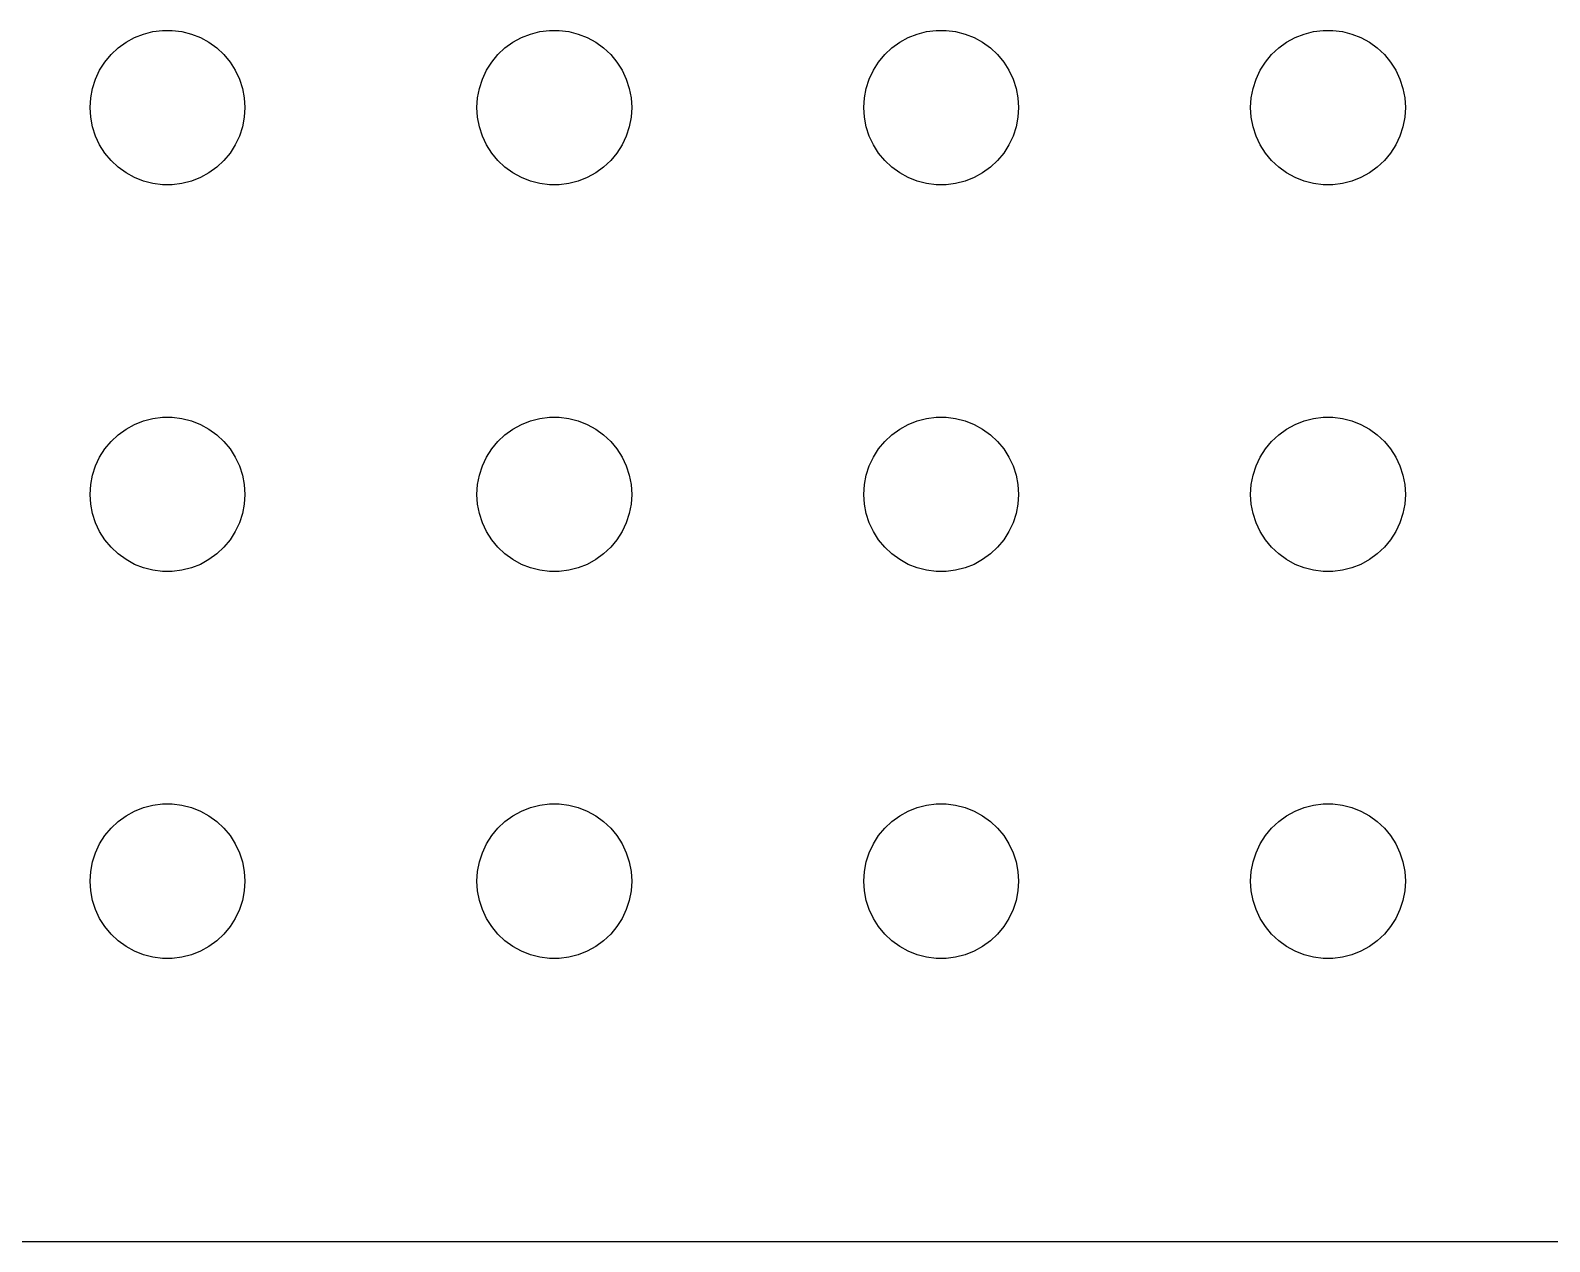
# Model space of a CAD drawing. Header units: metres. Extents: x -120 to 120, y -119 to 119.
# Drawn here: x -62.66 to -33.2, y -119.49 to -96 of the extents above; entities that cross this region are included whole.
import ezdxf

# ---------------------------------------------------------------- set-up
doc = ezdxf.new("R2010")
doc.units = ezdxf.units.M

msp = doc.modelspace()

# ---------------------------------------------------------------- linework, layer by layer
for p, q in [((-60.2811, -96.0266), (-60.0942, -96.003)), ((-60.0942, -96.003), (-59.9058, -96.003)), ((-59.9058, -96.003), (-59.7189, -96.0266)), ((-52.7811, -96.0266), (-52.5942, -96.003)), ((-52.5942, -96.003), (-52.4058, -96.003)), ((-52.4058, -96.003), (-52.2189, -96.0266)), ((-45.2811, -96.0266), (-45.0942, -96.003)), ((-45.0942, -96.003), (-44.9058, -96.003)), ((-44.9058, -96.003), (-44.7189, -96.0266)), ((-37.7811, -96.0266), (-37.5942, -96.003)), ((-37.5942, -96.003), (-37.4058, -96.003)), ((-37.4058, -96.003), (-37.2189, -96.0266)), ((-60.9561, -96.3442), (-60.8037, -96.2335)), ((-60.8037, -96.2335), (-60.6387, -96.1428)), ((-60.6387, -96.1428), (-60.4635, -96.0734)), ((-60.4635, -96.0734), (-60.2811, -96.0266)), ((-59.7189, -96.0266), (-59.5365, -96.0734)), ((-59.5365, -96.0734), (-59.3613, -96.1428)), ((-59.3613, -96.1428), (-59.1963, -96.2335)), ((-59.1963, -96.2335), (-59.0439, -96.3442)), ((-53.4561, -96.3442), (-53.3037, -96.2335)), ((-53.3037, -96.2335), (-53.1387, -96.1428)), ((-53.1387, -96.1428), (-52.9635, -96.0734)), ((-52.9635, -96.0734), (-52.7811, -96.0266)), ((-52.2189, -96.0266), (-52.0365, -96.0734)), ((-52.0365, -96.0734), (-51.8613, -96.1428)), ((-51.8613, -96.1428), (-51.6963, -96.2335)), ((-51.6963, -96.2335), (-51.5439, -96.3442)), ((-45.9561, -96.3442), (-45.8037, -96.2335)), ((-45.8037, -96.2335), (-45.6387, -96.1428)), ((-45.6387, -96.1428), (-45.4635, -96.0734)), ((-45.4635, -96.0734), (-45.2811, -96.0266)), ((-44.7189, -96.0266), (-44.5365, -96.0734)), ((-44.5365, -96.0734), (-44.3613, -96.1428)), ((-44.3613, -96.1428), (-44.1963, -96.2335)), ((-44.1963, -96.2335), (-44.0439, -96.3442)), ((-38.4561, -96.3442), (-38.3037, -96.2335)), ((-38.3037, -96.2335), (-38.1387, -96.1428)), ((-38.1387, -96.1428), (-37.9635, -96.0734)), ((-37.9635, -96.0734), (-37.7811, -96.0266)), ((-37.2189, -96.0266), (-37.0365, -96.0734)), ((-37.0365, -96.0734), (-36.8613, -96.1428)), ((-36.8613, -96.1428), (-36.6963, -96.2335)), ((-36.6963, -96.2335), (-36.5439, -96.3442)), ((-61.2135, -96.6183), (-61.0934, -96.4732)), ((-61.0934, -96.4732), (-60.9561, -96.3442)), ((-59.0439, -96.3442), (-58.9065, -96.4732)), ((-58.9065, -96.4732), (-58.7865, -96.6183)), ((-53.7135, -96.6183), (-53.5934, -96.4732)), ((-53.5934, -96.4732), (-53.4561, -96.3442)), ((-51.5439, -96.3442), (-51.4065, -96.4732)), ((-51.4065, -96.4732), (-51.2865, -96.6183)), ((-46.2135, -96.6183), (-46.0934, -96.4732)), ((-46.0934, -96.4732), (-45.9561, -96.3442)), ((-44.0439, -96.3442), (-43.9065, -96.4732)), ((-43.9065, -96.4732), (-43.7865, -96.6183)), ((-38.7135, -96.6183), (-38.5934, -96.4732)), ((-38.5934, -96.4732), (-38.4561, -96.3442)), ((-36.5439, -96.3442), (-36.4065, -96.4732)), ((-36.4065, -96.4732), (-36.2865, -96.6183)), ((-61.3947, -96.9478), (-61.3145, -96.7774)), ((-61.3145, -96.7774), (-61.2135, -96.6183)), ((-58.7865, -96.6183), (-58.6855, -96.7774)), ((-58.6855, -96.7774), (-58.6053, -96.9478)), ((-53.8947, -96.9478), (-53.8145, -96.7774)), ((-53.8145, -96.7774), (-53.7135, -96.6183)), ((-51.2865, -96.6183), (-51.1855, -96.7774)), ((-51.1855, -96.7774), (-51.1053, -96.9478)), ((-46.3947, -96.9478), (-46.3145, -96.7774)), ((-46.3145, -96.7774), (-46.2135, -96.6183)), ((-43.7865, -96.6183), (-43.6855, -96.7774)), ((-43.6855, -96.7774), (-43.6053, -96.9478)), ((-38.8947, -96.9478), (-38.8145, -96.7774)), ((-38.8145, -96.7774), (-38.7135, -96.6183)), ((-36.2865, -96.6183), (-36.1855, -96.7774)), ((-36.1855, -96.7774), (-36.1053, -96.9478)), ((-61.4882, -97.312), (-61.4529, -97.127)), ((-61.4529, -97.127), (-61.3947, -96.9478)), ((-58.6053, -96.9478), (-58.5471, -97.127)), ((-58.5471, -97.127), (-58.5118, -97.312)), ((-53.9882, -97.312), (-53.9529, -97.127)), ((-53.9529, -97.127), (-53.8947, -96.9478)), ((-51.1053, -96.9478), (-51.0471, -97.127)), ((-51.0471, -97.127), (-51.0118, -97.312)), ((-46.4882, -97.312), (-46.4529, -97.127)), ((-46.4529, -97.127), (-46.3947, -96.9478)), ((-43.6053, -96.9478), (-43.5471, -97.127)), ((-43.5471, -97.127), (-43.5118, -97.312)), ((-38.9882, -97.312), (-38.9529, -97.127)), ((-38.9529, -97.127), (-38.8947, -96.9478)), ((-36.1053, -96.9478), (-36.0471, -97.127)), ((-36.0471, -97.127), (-36.0118, -97.312)), ((-61.5, -97.5), (-61.4882, -97.312)), ((-58.5118, -97.312), (-58.5, -97.5)), ((-54, -97.5), (-53.9882, -97.312)), ((-51.0118, -97.312), (-51, -97.5)), ((-46.5, -97.5), (-46.4882, -97.312)), ((-43.5118, -97.312), (-43.5, -97.5)), ((-39, -97.5), (-38.9882, -97.312)), ((-36.0118, -97.312), (-36, -97.5)), ((-61.4882, -97.688), (-61.5, -97.5)), ((-61.4529, -97.873), (-61.4882, -97.688)), ((-58.5118, -97.688), (-58.5471, -97.873)), ((-58.5, -97.5), (-58.5118, -97.688)), ((-53.9882, -97.688), (-54, -97.5)), ((-53.9529, -97.873), (-53.9882, -97.688)), ((-51.0118, -97.688), (-51.0471, -97.873)), ((-51, -97.5), (-51.0118, -97.688)), ((-46.4882, -97.688), (-46.5, -97.5)), ((-46.4529, -97.873), (-46.4882, -97.688)), ((-43.5118, -97.688), (-43.5471, -97.873)), ((-43.5, -97.5), (-43.5118, -97.688)), ((-38.9882, -97.688), (-39, -97.5)), ((-38.9529, -97.873), (-38.9882, -97.688)), ((-36.0118, -97.688), (-36.0471, -97.873)), ((-36, -97.5), (-36.0118, -97.688)), ((-61.3947, -98.0522), (-61.4529, -97.873)), ((-61.3145, -98.2226), (-61.3947, -98.0522)), ((-58.6053, -98.0522), (-58.6855, -98.2226)), ((-58.5471, -97.873), (-58.6053, -98.0522)), ((-53.8947, -98.0522), (-53.9529, -97.873)), ((-53.8145, -98.2226), (-53.8947, -98.0522)), ((-51.1053, -98.0522), (-51.1855, -98.2226)), ((-51.0471, -97.873), (-51.1053, -98.0522)), ((-46.3947, -98.0522), (-46.4529, -97.873)), ((-46.3145, -98.2226), (-46.3947, -98.0522)), ((-43.6053, -98.0522), (-43.6855, -98.2226)), ((-43.5471, -97.873), (-43.6053, -98.0522)), ((-38.8947, -98.0522), (-38.9529, -97.873)), ((-38.8145, -98.2226), (-38.8947, -98.0522)), ((-36.1053, -98.0522), (-36.1855, -98.2226)), ((-36.0471, -97.873), (-36.1053, -98.0522)), ((-61.2135, -98.3817), (-61.3145, -98.2226)), ((-58.6855, -98.2226), (-58.7865, -98.3817)), ((-53.7135, -98.3817), (-53.8145, -98.2226)), ((-51.1855, -98.2226), (-51.2865, -98.3817)), ((-46.2135, -98.3817), (-46.3145, -98.2226)), ((-43.6855, -98.2226), (-43.7865, -98.3817)), ((-38.7135, -98.3817), (-38.8145, -98.2226)), ((-36.1855, -98.2226), (-36.2865, -98.3817)), ((-61.0934, -98.5268), (-61.2135, -98.3817)), ((-60.9561, -98.6558), (-61.0934, -98.5268)), ((-60.8037, -98.7665), (-60.9561, -98.6558)), ((-59.0439, -98.6558), (-59.1963, -98.7665)), ((-58.9065, -98.5268), (-59.0439, -98.6558)), ((-58.7865, -98.3817), (-58.9065, -98.5268)), ((-53.5934, -98.5268), (-53.7135, -98.3817)), ((-53.4561, -98.6558), (-53.5934, -98.5268)), ((-53.3037, -98.7665), (-53.4561, -98.6558)), ((-51.5439, -98.6558), (-51.6963, -98.7665)), ((-51.4065, -98.5268), (-51.5439, -98.6558)), ((-51.2865, -98.3817), (-51.4065, -98.5268)), ((-46.0934, -98.5268), (-46.2135, -98.3817)), ((-45.9561, -98.6558), (-46.0934, -98.5268)), ((-45.8037, -98.7665), (-45.9561, -98.6558)), ((-44.0439, -98.6558), (-44.1963, -98.7665)), ((-43.9065, -98.5268), (-44.0439, -98.6558)), ((-43.7865, -98.3817), (-43.9065, -98.5268)), ((-38.5934, -98.5268), (-38.7135, -98.3817)), ((-38.4561, -98.6558), (-38.5934, -98.5268)), ((-38.3037, -98.7665), (-38.4561, -98.6558)), ((-36.5439, -98.6558), (-36.6963, -98.7665)), ((-36.4065, -98.5268), (-36.5439, -98.6558)), ((-36.2865, -98.3817), (-36.4065, -98.5268)), ((-60.6387, -98.8572), (-60.8037, -98.7665)), ((-60.4635, -98.9266), (-60.6387, -98.8572)), ((-60.2811, -98.9734), (-60.4635, -98.9266)), ((-59.5365, -98.9266), (-59.7189, -98.9734)), ((-59.3613, -98.8572), (-59.5365, -98.9266)), ((-59.1963, -98.7665), (-59.3613, -98.8572)), ((-53.1387, -98.8572), (-53.3037, -98.7665)), ((-52.9635, -98.9266), (-53.1387, -98.8572)), ((-52.7811, -98.9734), (-52.9635, -98.9266)), ((-52.0365, -98.9266), (-52.2189, -98.9734)), ((-51.8613, -98.8572), (-52.0365, -98.9266)), ((-51.6963, -98.7665), (-51.8613, -98.8572)), ((-45.6387, -98.8572), (-45.8037, -98.7665)), ((-45.4635, -98.9266), (-45.6387, -98.8572)), ((-45.2811, -98.9734), (-45.4635, -98.9266)), ((-44.5365, -98.9266), (-44.7189, -98.9734)), ((-44.3613, -98.8572), (-44.5365, -98.9266)), ((-44.1963, -98.7665), (-44.3613, -98.8572)), ((-38.1387, -98.8572), (-38.3037, -98.7665)), ((-37.9635, -98.9266), (-38.1387, -98.8572)), ((-37.7811, -98.9734), (-37.9635, -98.9266)), ((-37.0365, -98.9266), (-37.2189, -98.9734)), ((-36.8613, -98.8572), (-37.0365, -98.9266)), ((-36.6963, -98.7665), (-36.8613, -98.8572)), ((-60.0942, -98.997), (-60.2811, -98.9734)), ((-59.9058, -98.997), (-60.0942, -98.997)), ((-59.7189, -98.9734), (-59.9058, -98.997)), ((-52.5942, -98.997), (-52.7811, -98.9734)), ((-52.4058, -98.997), (-52.5942, -98.997)), ((-52.2189, -98.9734), (-52.4058, -98.997)), ((-45.0942, -98.997), (-45.2811, -98.9734)), ((-44.9058, -98.997), (-45.0942, -98.997)), ((-44.7189, -98.9734), (-44.9058, -98.997)), ((-37.5942, -98.997), (-37.7811, -98.9734)), ((-37.4058, -98.997), (-37.5942, -98.997)), ((-37.2189, -98.9734), (-37.4058, -98.997)), ((-60.8037, -103.734), (-60.6387, -103.643)), ((-60.6387, -103.643), (-60.4635, -103.573)), ((-60.4635, -103.573), (-60.2811, -103.527)), ((-60.2811, -103.527), (-60.0942, -103.503)), ((-60.0942, -103.503), (-59.9058, -103.503)), ((-59.9058, -103.503), (-59.7189, -103.527)), ((-59.7189, -103.527), (-59.5365, -103.573)), ((-59.5365, -103.573), (-59.3613, -103.643)), ((-59.3613, -103.643), (-59.1963, -103.734)), ((-53.3037, -103.734), (-53.1387, -103.643)), ((-53.1387, -103.643), (-52.9635, -103.573)), ((-52.9635, -103.573), (-52.7811, -103.527)), ((-52.7811, -103.527), (-52.5942, -103.503)), ((-52.5942, -103.503), (-52.4058, -103.503)), ((-52.4058, -103.503), (-52.2189, -103.527)), ((-52.2189, -103.527), (-52.0365, -103.573)), ((-52.0365, -103.573), (-51.8613, -103.643)), ((-51.8613, -103.643), (-51.6963, -103.734)), ((-45.8037, -103.734), (-45.6387, -103.643)), ((-45.6387, -103.643), (-45.4635, -103.573)), ((-45.4635, -103.573), (-45.2811, -103.527)), ((-45.2811, -103.527), (-45.0942, -103.503)), ((-45.0942, -103.503), (-44.9058, -103.503)), ((-44.9058, -103.503), (-44.7189, -103.527)), ((-44.7189, -103.527), (-44.5365, -103.573)), ((-44.5365, -103.573), (-44.3613, -103.643)), ((-44.3613, -103.643), (-44.1963, -103.734)), ((-38.3037, -103.734), (-38.1387, -103.643)), ((-38.1387, -103.643), (-37.9635, -103.573)), ((-37.9635, -103.573), (-37.7811, -103.527)), ((-37.7811, -103.527), (-37.5942, -103.503)), ((-37.5942, -103.503), (-37.4058, -103.503)), ((-37.4058, -103.503), (-37.2189, -103.527)), ((-37.2189, -103.527), (-37.0365, -103.573)), ((-37.0365, -103.573), (-36.8613, -103.643)), ((-36.8613, -103.643), (-36.6963, -103.734)), ((-61.0934, -103.973), (-60.9561, -103.844)), ((-60.9561, -103.844), (-60.8037, -103.734)), ((-59.1963, -103.734), (-59.0439, -103.844)), ((-59.0439, -103.844), (-58.9065, -103.973)), ((-53.5934, -103.973), (-53.4561, -103.844)), ((-53.4561, -103.844), (-53.3037, -103.734)), ((-51.6963, -103.734), (-51.5439, -103.844)), ((-51.5439, -103.844), (-51.4065, -103.973)), ((-46.0934, -103.973), (-45.9561, -103.844)), ((-45.9561, -103.844), (-45.8037, -103.734)), ((-44.1963, -103.734), (-44.0439, -103.844)), ((-44.0439, -103.844), (-43.9065, -103.973)), ((-38.5934, -103.973), (-38.4561, -103.844)), ((-38.4561, -103.844), (-38.3037, -103.734)), ((-36.6963, -103.734), (-36.5439, -103.844)), ((-36.5439, -103.844), (-36.4065, -103.973)), ((-61.3145, -104.277), (-61.2135, -104.118)), ((-61.2135, -104.118), (-61.0934, -103.973)), ((-58.9065, -103.973), (-58.7865, -104.118)), ((-58.7865, -104.118), (-58.6855, -104.277)), ((-53.8145, -104.277), (-53.7135, -104.118)), ((-53.7135, -104.118), (-53.5934, -103.973)), ((-51.4065, -103.973), (-51.2865, -104.118)), ((-51.2865, -104.118), (-51.1855, -104.277)), ((-46.3145, -104.277), (-46.2135, -104.118)), ((-46.2135, -104.118), (-46.0934, -103.973)), ((-43.9065, -103.973), (-43.7865, -104.118)), ((-43.7865, -104.118), (-43.6855, -104.277)), ((-38.8145, -104.277), (-38.7135, -104.118)), ((-38.7135, -104.118), (-38.5934, -103.973)), ((-36.4065, -103.973), (-36.2865, -104.118)), ((-36.2865, -104.118), (-36.1855, -104.277)), ((-61.4529, -104.627), (-61.3947, -104.448)), ((-61.3947, -104.448), (-61.3145, -104.277)), ((-58.6855, -104.277), (-58.6053, -104.448)), ((-58.6053, -104.448), (-58.5471, -104.627)), ((-53.9529, -104.627), (-53.8947, -104.448)), ((-53.8947, -104.448), (-53.8145, -104.277)), ((-51.1855, -104.277), (-51.1053, -104.448)), ((-51.1053, -104.448), (-51.0471, -104.627)), ((-46.4529, -104.627), (-46.3947, -104.448)), ((-46.3947, -104.448), (-46.3145, -104.277)), ((-43.6855, -104.277), (-43.6053, -104.448)), ((-43.6053, -104.448), (-43.5471, -104.627)), ((-38.9529, -104.627), (-38.8947, -104.448)), ((-38.8947, -104.448), (-38.8145, -104.277)), ((-36.1855, -104.277), (-36.1053, -104.448)), ((-36.1053, -104.448), (-36.0471, -104.627)), ((-61.5, -105), (-61.4882, -104.812)), ((-61.4882, -104.812), (-61.4529, -104.627)), ((-58.5471, -104.627), (-58.5118, -104.812)), ((-58.5118, -104.812), (-58.5, -105)), ((-54, -105), (-53.9882, -104.812)), ((-53.9882, -104.812), (-53.9529, -104.627)), ((-51.0471, -104.627), (-51.0118, -104.812)), ((-51.0118, -104.812), (-51, -105)), ((-46.5, -105), (-46.4882, -104.812)), ((-46.4882, -104.812), (-46.4529, -104.627)), ((-43.5471, -104.627), (-43.5118, -104.812)), ((-43.5118, -104.812), (-43.5, -105)), ((-39, -105), (-38.9882, -104.812)), ((-38.9882, -104.812), (-38.9529, -104.627)), ((-36.0471, -104.627), (-36.0118, -104.812)), ((-36.0118, -104.812), (-36, -105)), ((-61.4882, -105.188), (-61.5, -105)), ((-58.5, -105), (-58.5118, -105.188)), ((-53.9882, -105.188), (-54, -105)), ((-51, -105), (-51.0118, -105.188)), ((-46.4882, -105.188), (-46.5, -105)), ((-43.5, -105), (-43.5118, -105.188)), ((-38.9882, -105.188), (-39, -105)), ((-36, -105), (-36.0118, -105.188)), ((-61.4529, -105.373), (-61.4882, -105.188)), ((-61.3947, -105.552), (-61.4529, -105.373)), ((-58.5471, -105.373), (-58.6053, -105.552)), ((-58.5118, -105.188), (-58.5471, -105.373)), ((-53.9529, -105.373), (-53.9882, -105.188)), ((-53.8947, -105.552), (-53.9529, -105.373)), ((-51.0471, -105.373), (-51.1053, -105.552)), ((-51.0118, -105.188), (-51.0471, -105.373)), ((-46.4529, -105.373), (-46.4882, -105.188)), ((-46.3947, -105.552), (-46.4529, -105.373)), ((-43.5471, -105.373), (-43.6053, -105.552)), ((-43.5118, -105.188), (-43.5471, -105.373)), ((-38.9529, -105.373), (-38.9882, -105.188)), ((-38.8947, -105.552), (-38.9529, -105.373)), ((-36.0471, -105.373), (-36.1053, -105.552)), ((-36.0118, -105.188), (-36.0471, -105.373)), ((-61.3145, -105.723), (-61.3947, -105.552)), ((-61.2135, -105.882), (-61.3145, -105.723)), ((-58.6855, -105.723), (-58.7865, -105.882)), ((-58.6053, -105.552), (-58.6855, -105.723)), ((-53.8145, -105.723), (-53.8947, -105.552)), ((-53.7135, -105.882), (-53.8145, -105.723)), ((-51.1855, -105.723), (-51.2865, -105.882)), ((-51.1053, -105.552), (-51.1855, -105.723)), ((-46.3145, -105.723), (-46.3947, -105.552)), ((-46.2135, -105.882), (-46.3145, -105.723)), ((-43.6855, -105.723), (-43.7865, -105.882)), ((-43.6053, -105.552), (-43.6855, -105.723)), ((-38.8145, -105.723), (-38.8947, -105.552)), ((-38.7135, -105.882), (-38.8145, -105.723)), ((-36.1855, -105.723), (-36.2865, -105.882)), ((-36.1053, -105.552), (-36.1855, -105.723)), ((-61.0934, -106.027), (-61.2135, -105.882)), ((-60.9561, -106.156), (-61.0934, -106.027)), ((-58.9065, -106.027), (-59.0439, -106.156)), ((-58.7865, -105.882), (-58.9065, -106.027)), ((-53.5934, -106.027), (-53.7135, -105.882)), ((-53.4561, -106.156), (-53.5934, -106.027)), ((-51.4065, -106.027), (-51.5439, -106.156)), ((-51.2865, -105.882), (-51.4065, -106.027)), ((-46.0934, -106.027), (-46.2135, -105.882)), ((-45.9561, -106.156), (-46.0934, -106.027)), ((-43.9065, -106.027), (-44.0439, -106.156)), ((-43.7865, -105.882), (-43.9065, -106.027)), ((-38.5934, -106.027), (-38.7135, -105.882)), ((-38.4561, -106.156), (-38.5934, -106.027)), ((-36.4065, -106.027), (-36.5439, -106.156)), ((-36.2865, -105.882), (-36.4065, -106.027)), ((-60.8037, -106.266), (-60.9561, -106.156)), ((-60.6387, -106.357), (-60.8037, -106.266)), ((-59.1963, -106.266), (-59.3613, -106.357)), ((-59.0439, -106.156), (-59.1963, -106.266)), ((-53.3037, -106.266), (-53.4561, -106.156)), ((-53.1387, -106.357), (-53.3037, -106.266)), ((-51.6963, -106.266), (-51.8613, -106.357)), ((-51.5439, -106.156), (-51.6963, -106.266)), ((-45.8037, -106.266), (-45.9561, -106.156)), ((-45.6387, -106.357), (-45.8037, -106.266)), ((-44.1963, -106.266), (-44.3613, -106.357)), ((-44.0439, -106.156), (-44.1963, -106.266)), ((-38.3037, -106.266), (-38.4561, -106.156)), ((-38.1387, -106.357), (-38.3037, -106.266)), ((-36.6963, -106.266), (-36.8613, -106.357)), ((-36.5439, -106.156), (-36.6963, -106.266)), ((-60.4635, -106.427), (-60.6387, -106.357)), ((-60.2811, -106.473), (-60.4635, -106.427)), ((-60.0942, -106.497), (-60.2811, -106.473)), ((-59.9058, -106.497), (-60.0942, -106.497)), ((-59.7189, -106.473), (-59.9058, -106.497)), ((-59.5365, -106.427), (-59.7189, -106.473)), ((-59.3613, -106.357), (-59.5365, -106.427)), ((-52.9635, -106.427), (-53.1387, -106.357)), ((-52.7811, -106.473), (-52.9635, -106.427)), ((-52.5942, -106.497), (-52.7811, -106.473)), ((-52.4058, -106.497), (-52.5942, -106.497)), ((-52.2189, -106.473), (-52.4058, -106.497)), ((-52.0365, -106.427), (-52.2189, -106.473)), ((-51.8613, -106.357), (-52.0365, -106.427)), ((-45.4635, -106.427), (-45.6387, -106.357)), ((-45.2811, -106.473), (-45.4635, -106.427)), ((-45.0942, -106.497), (-45.2811, -106.473)), ((-44.9058, -106.497), (-45.0942, -106.497)), ((-44.7189, -106.473), (-44.9058, -106.497)), ((-44.5365, -106.427), (-44.7189, -106.473)), ((-44.3613, -106.357), (-44.5365, -106.427)), ((-37.9635, -106.427), (-38.1387, -106.357)), ((-37.7811, -106.473), (-37.9635, -106.427)), ((-37.5942, -106.497), (-37.7811, -106.473)), ((-37.4058, -106.497), (-37.5942, -106.497)), ((-37.2189, -106.473), (-37.4058, -106.497)), ((-37.0365, -106.427), (-37.2189, -106.473)), ((-36.8613, -106.357), (-37.0365, -106.427)), ((-60.4635, -111.073), (-60.2811, -111.027)), ((-60.2811, -111.027), (-60.0942, -111.003)), ((-60.0942, -111.003), (-59.9058, -111.003)), ((-59.9058, -111.003), (-59.7189, -111.027)), ((-59.7189, -111.027), (-59.5365, -111.073)), ((-52.9635, -111.073), (-52.7811, -111.027)), ((-52.7811, -111.027), (-52.5942, -111.003)), ((-52.5942, -111.003), (-52.4058, -111.003)), ((-52.4058, -111.003), (-52.2189, -111.027)), ((-52.2189, -111.027), (-52.0365, -111.073)), ((-45.4635, -111.073), (-45.2811, -111.027)), ((-45.2811, -111.027), (-45.0942, -111.003)), ((-45.0942, -111.003), (-44.9058, -111.003)), ((-44.9058, -111.003), (-44.7189, -111.027)), ((-44.7189, -111.027), (-44.5365, -111.073)), ((-37.9635, -111.073), (-37.7811, -111.027)), ((-37.7811, -111.027), (-37.5942, -111.003)), ((-37.5942, -111.003), (-37.4058, -111.003)), ((-37.4058, -111.003), (-37.2189, -111.027)), ((-37.2189, -111.027), (-37.0365, -111.073)), ((-60.9561, -111.344), (-60.8037, -111.234)), ((-60.8037, -111.234), (-60.6387, -111.143)), ((-60.6387, -111.143), (-60.4635, -111.073)), ((-59.5365, -111.073), (-59.3613, -111.143)), ((-59.3613, -111.143), (-59.1963, -111.234)), ((-59.1963, -111.234), (-59.0439, -111.344)), ((-53.4561, -111.344), (-53.3037, -111.234)), ((-53.3037, -111.234), (-53.1387, -111.143)), ((-53.1387, -111.143), (-52.9635, -111.073)), ((-52.0365, -111.073), (-51.8613, -111.143)), ((-51.8613, -111.143), (-51.6963, -111.234)), ((-51.6963, -111.234), (-51.5439, -111.344)), ((-45.9561, -111.344), (-45.8037, -111.234)), ((-45.8037, -111.234), (-45.6387, -111.143)), ((-45.6387, -111.143), (-45.4635, -111.073)), ((-44.5365, -111.073), (-44.3613, -111.143)), ((-44.3613, -111.143), (-44.1963, -111.234)), ((-44.1963, -111.234), (-44.0439, -111.344)), ((-38.4561, -111.344), (-38.3037, -111.234)), ((-38.3037, -111.234), (-38.1387, -111.143)), ((-38.1387, -111.143), (-37.9635, -111.073)), ((-37.0365, -111.073), (-36.8613, -111.143)), ((-36.8613, -111.143), (-36.6963, -111.234)), ((-36.6963, -111.234), (-36.5439, -111.344)), ((-61.3145, -111.777), (-61.2135, -111.618)), ((-61.2135, -111.618), (-61.0934, -111.473)), ((-61.0934, -111.473), (-60.9561, -111.344)), ((-59.0439, -111.344), (-58.9065, -111.473)), ((-58.9065, -111.473), (-58.7865, -111.618)), ((-58.7865, -111.618), (-58.6855, -111.777)), ((-53.8145, -111.777), (-53.7135, -111.618)), ((-53.7135, -111.618), (-53.5934, -111.473)), ((-53.5934, -111.473), (-53.4561, -111.344)), ((-51.5439, -111.344), (-51.4065, -111.473)), ((-51.4065, -111.473), (-51.2865, -111.618)), ((-51.2865, -111.618), (-51.1855, -111.777)), ((-46.3145, -111.777), (-46.2135, -111.618)), ((-46.2135, -111.618), (-46.0934, -111.473)), ((-46.0934, -111.473), (-45.9561, -111.344)), ((-44.0439, -111.344), (-43.9065, -111.473)), ((-43.9065, -111.473), (-43.7865, -111.618)), ((-43.7865, -111.618), (-43.6855, -111.777)), ((-38.8145, -111.777), (-38.7135, -111.618)), ((-38.7135, -111.618), (-38.5934, -111.473)), ((-38.5934, -111.473), (-38.4561, -111.344)), ((-36.5439, -111.344), (-36.4065, -111.473)), ((-36.4065, -111.473), (-36.2865, -111.618)), ((-36.2865, -111.618), (-36.1855, -111.777)), ((-61.3947, -111.948), (-61.3145, -111.777)), ((-58.6855, -111.777), (-58.6053, -111.948)), ((-53.8947, -111.948), (-53.8145, -111.777)), ((-51.1855, -111.777), (-51.1053, -111.948)), ((-46.3947, -111.948), (-46.3145, -111.777)), ((-43.6855, -111.777), (-43.6053, -111.948)), ((-38.8947, -111.948), (-38.8145, -111.777)), ((-36.1855, -111.777), (-36.1053, -111.948)), ((-61.4882, -112.312), (-61.4529, -112.127)), ((-61.4529, -112.127), (-61.3947, -111.948)), ((-58.6053, -111.948), (-58.5471, -112.127)), ((-58.5471, -112.127), (-58.5118, -112.312)), ((-53.9882, -112.312), (-53.9529, -112.127)), ((-53.9529, -112.127), (-53.8947, -111.948)), ((-51.1053, -111.948), (-51.0471, -112.127)), ((-51.0471, -112.127), (-51.0118, -112.312)), ((-46.4882, -112.312), (-46.4529, -112.127)), ((-46.4529, -112.127), (-46.3947, -111.948)), ((-43.6053, -111.948), (-43.5471, -112.127)), ((-43.5471, -112.127), (-43.5118, -112.312)), ((-38.9882, -112.312), (-38.9529, -112.127)), ((-38.9529, -112.127), (-38.8947, -111.948)), ((-36.1053, -111.948), (-36.0471, -112.127)), ((-36.0471, -112.127), (-36.0118, -112.312)), ((-61.5, -112.5), (-61.4882, -112.312)), ((-61.4882, -112.688), (-61.5, -112.5)), ((-58.5118, -112.312), (-58.5, -112.5)), ((-58.5, -112.5), (-58.5118, -112.688)), ((-54, -112.5), (-53.9882, -112.312)), ((-53.9882, -112.688), (-54, -112.5)), ((-51.0118, -112.312), (-51, -112.5)), ((-51, -112.5), (-51.0118, -112.688)), ((-46.5, -112.5), (-46.4882, -112.312)), ((-46.4882, -112.688), (-46.5, -112.5)), ((-43.5118, -112.312), (-43.5, -112.5)), ((-43.5, -112.5), (-43.5118, -112.688)), ((-39, -112.5), (-38.9882, -112.312)), ((-38.9882, -112.688), (-39, -112.5)), ((-36.0118, -112.312), (-36, -112.5)), ((-36, -112.5), (-36.0118, -112.688)), ((-61.4529, -112.873), (-61.4882, -112.688)), ((-58.5118, -112.688), (-58.5471, -112.873)), ((-53.9529, -112.873), (-53.9882, -112.688)), ((-51.0118, -112.688), (-51.0471, -112.873)), ((-46.4529, -112.873), (-46.4882, -112.688)), ((-43.5118, -112.688), (-43.5471, -112.873)), ((-38.9529, -112.873), (-38.9882, -112.688)), ((-36.0118, -112.688), (-36.0471, -112.873)), ((-61.3947, -113.052), (-61.4529, -112.873)), ((-61.3145, -113.223), (-61.3947, -113.052)), ((-58.6053, -113.052), (-58.6855, -113.223)), ((-58.5471, -112.873), (-58.6053, -113.052)), ((-53.8947, -113.052), (-53.9529, -112.873)), ((-53.8145, -113.223), (-53.8947, -113.052)), ((-51.1053, -113.052), (-51.1855, -113.223)), ((-51.0471, -112.873), (-51.1053, -113.052)), ((-46.3947, -113.052), (-46.4529, -112.873)), ((-46.3145, -113.223), (-46.3947, -113.052)), ((-43.6053, -113.052), (-43.6855, -113.223)), ((-43.5471, -112.873), (-43.6053, -113.052)), ((-38.8947, -113.052), (-38.9529, -112.873)), ((-38.8145, -113.223), (-38.8947, -113.052)), ((-36.1053, -113.052), (-36.1855, -113.223)), ((-36.0471, -112.873), (-36.1053, -113.052)), ((-61.2135, -113.382), (-61.3145, -113.223)), ((-61.0934, -113.527), (-61.2135, -113.382)), ((-58.7865, -113.382), (-58.9065, -113.527)), ((-58.6855, -113.223), (-58.7865, -113.382)), ((-53.7135, -113.382), (-53.8145, -113.223)), ((-53.5934, -113.527), (-53.7135, -113.382)), ((-51.2865, -113.382), (-51.4065, -113.527)), ((-51.1855, -113.223), (-51.2865, -113.382)), ((-46.2135, -113.382), (-46.3145, -113.223)), ((-46.0934, -113.527), (-46.2135, -113.382)), ((-43.7865, -113.382), (-43.9065, -113.527)), ((-43.6855, -113.223), (-43.7865, -113.382)), ((-38.7135, -113.382), (-38.8145, -113.223)), ((-38.5934, -113.527), (-38.7135, -113.382)), ((-36.2865, -113.382), (-36.4065, -113.527)), ((-36.1855, -113.223), (-36.2865, -113.382)), ((-60.9561, -113.656), (-61.0934, -113.527)), ((-60.8037, -113.766), (-60.9561, -113.656)), ((-59.0439, -113.656), (-59.1963, -113.766)), ((-58.9065, -113.527), (-59.0439, -113.656)), ((-53.4561, -113.656), (-53.5934, -113.527)), ((-53.3037, -113.766), (-53.4561, -113.656)), ((-51.5439, -113.656), (-51.6963, -113.766)), ((-51.4065, -113.527), (-51.5439, -113.656)), ((-45.9561, -113.656), (-46.0934, -113.527)), ((-45.8037, -113.766), (-45.9561, -113.656)), ((-44.0439, -113.656), (-44.1963, -113.766)), ((-43.9065, -113.527), (-44.0439, -113.656)), ((-38.4561, -113.656), (-38.5934, -113.527)), ((-38.3037, -113.766), (-38.4561, -113.656)), ((-36.5439, -113.656), (-36.6963, -113.766)), ((-36.4065, -113.527), (-36.5439, -113.656)), ((-60.6387, -113.857), (-60.8037, -113.766)), ((-60.4635, -113.927), (-60.6387, -113.857)), ((-60.2811, -113.973), (-60.4635, -113.927)), ((-60.0942, -113.997), (-60.2811, -113.973)), ((-59.7189, -113.973), (-59.9058, -113.997)), ((-59.5365, -113.927), (-59.7189, -113.973)), ((-59.3613, -113.857), (-59.5365, -113.927)), ((-59.1963, -113.766), (-59.3613, -113.857)), ((-53.1387, -113.857), (-53.3037, -113.766)), ((-52.9635, -113.927), (-53.1387, -113.857)), ((-52.7811, -113.973), (-52.9635, -113.927)), ((-52.5942, -113.997), (-52.7811, -113.973)), ((-52.2189, -113.973), (-52.4058, -113.997)), ((-52.0365, -113.927), (-52.2189, -113.973)), ((-51.8613, -113.857), (-52.0365, -113.927)), ((-51.6963, -113.766), (-51.8613, -113.857)), ((-45.6387, -113.857), (-45.8037, -113.766)), ((-45.4635, -113.927), (-45.6387, -113.857)), ((-45.2811, -113.973), (-45.4635, -113.927)), ((-45.0942, -113.997), (-45.2811, -113.973)), ((-44.7189, -113.973), (-44.9058, -113.997)), ((-44.5365, -113.927), (-44.7189, -113.973)), ((-44.3613, -113.857), (-44.5365, -113.927)), ((-44.1963, -113.766), (-44.3613, -113.857)), ((-38.1387, -113.857), (-38.3037, -113.766)), ((-37.9635, -113.927), (-38.1387, -113.857)), ((-37.7811, -113.973), (-37.9635, -113.927)), ((-37.5942, -113.997), (-37.7811, -113.973)), ((-37.2189, -113.973), (-37.4058, -113.997)), ((-37.0365, -113.927), (-37.2189, -113.973)), ((-36.8613, -113.857), (-37.0365, -113.927)), ((-36.6963, -113.766), (-36.8613, -113.857)), ((-59.9058, -113.997), (-60.0942, -113.997)), ((-52.4058, -113.997), (-52.5942, -113.997)), ((-44.9058, -113.997), (-45.0942, -113.997)), ((-37.4058, -113.997), (-37.5942, -113.997)), ((-114.814, -119.49), (114.814, -119.49))]:
    msp.add_line(p, q)

doc.saveas('drawing.dxf')
